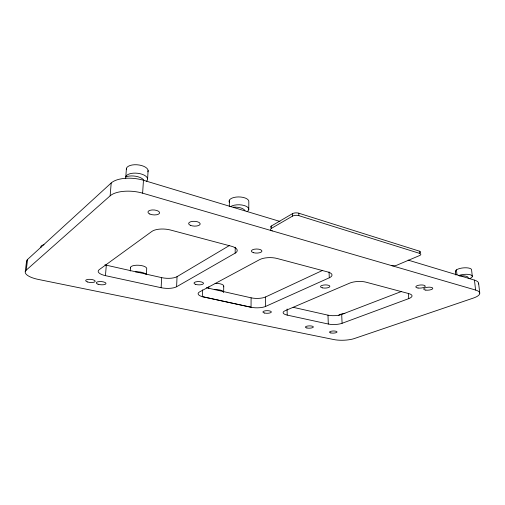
<?xml version="1.0" encoding="UTF-8"?>
<svg xmlns="http://www.w3.org/2000/svg" width="505" height="505" viewBox="0 0 505 505"><rect width="100%" height="100%" fill="white"/><g stroke="black" fill="none" stroke-linecap="round" stroke-linejoin="round"><path stroke-width="0.76" d="M206.387 287.73L251.092 297.817L251.048 307.248A10.573 3.371 0 0 0 265.636 306.415L329.279 277.8L329.064 271.892M248.776 209.556L248.82 201.811A9.892 4.425 1 0 0 240.828 197.038A9.892 4.425 1 0 0 229.529 199.885L229.074 201.022A9.892 4.425 1 0 0 229.289 202.177M235.153 253.156A12.865 4.962 1.2 0 0 231.366 246.219L170.557 230.034A13.66 5.448 3.3 0 0 151.898 231.41L99.195 269.689A12.246 4.217 4.2 0 0 105.457 275.654L161.133 287.711A11.546 3.901 2.5 0 0 176.605 286.745L235.153 253.156L235.229 247.223M229.302 206.425L229.403 200.207M223.759 286.177L223.639 292.363A7.594 2.525 1.1 0 0 214.303 289.636M208.761 288.368L208.805 286.815M202.511 289.883L202.309 296.656L251.048 307.248L202.309 296.656A11.066 3.655 1.3 0 1 199.633 291.871L259.652 259.62A12.328 4.583 -0.3 0 1 277.037 258.465L327.777 271.968A11.792 4.166 -1.8 0 1 329.279 277.8M176.605 286.745L177.047 276.645L229.201 245.651M161.133 287.711L161.65 277.63L106.302 265.182A12.177 4.349 4.4 0 1 104.914 264.822M146.387 274.234L146.734 268.426A8.187 2.897 3.5 0 0 139.115 265.276A8.187 2.897 3.5 0 0 130.549 267.17L130.423 267.921M147.599 178.814L148.116 170.513M27.573 259.444L26.26 270.112A19.771 6.496 5.7 0 0 38.456 279.461L333.862 339.568A14.721 4.059 -1.9 0 0 354.352 338.546L473.349 298.07A17.877 5.536 -5.1 0 0 475.584 290.047L142.625 193.169L143.458 180.272A23.773 10.63 5.3 0 0 111.195 182.993L27.573 259.444A19.663 6.698 5.9 0 0 26.563 261.981M130.265 271.027L130.511 267.379M125.676 178.461L126.414 168.601M105.457 275.654L106.302 265.182M26.26 270.112L110.14 195.826L111.195 182.993M126.307 169.566L126.452 168.222A10.971 5.17 5.5 0 1 139.323 165.04A10.971 5.17 5.5 0 1 147.896 171.845M25.25 271.709L26.563 261.098M338.779 315.398L339.322 314.874A6.735 2.033 -2.1 0 1 344.921 313.536M270.573 227.383A4.343 1.805 -0.5 0 1 271.337 226.025L292.445 213.678A4.507 1.938 -1.3 0 1 298.783 213.205L419.529 251.193A4.072 1.502 -4.8 0 1 420.312 252.784M272.334 230.911A4.349 1.799 -0.5 0 1 271.349 228.411L292.49 216.134A4.513 1.932 -1.3 0 1 298.84 215.66L419.718 253.415A4.078 1.496 -4.8 0 1 419.592 255.543L396.867 265.182A3.926 1.408 -4 0 1 391.343 265.535M251.092 297.817A10.523 3.478 0 0 0 265.605 296.959L322.499 270.44M293.127 307.305L327.985 315.17A9.822 3.005 -1.9 0 0 341.702 314.419L401.456 291.467M342.081 323.301L408.76 298.613A11.015 3.51 -3.7 0 0 408.911 293.632L365.929 282.156A11.413 3.851 -2.7 0 0 349.668 283.141L285.136 310.72A10.233 3.156 -0.9 0 0 287.193 315.101L328.294 324.033A9.866 2.91 -1.8 0 0 342.081 323.301L341.702 314.419M143.458 180.272L279.934 221.442M408.109 260.107L474.466 280.117A17.782 5.719 -5.3 0 1 478.557 284.018M40.943 247.532L40.823 246.674A9.021 3.238 6.3 0 1 43.998 244.748M478.62 283.255L479.75 293.083M474.466 280.117L475.584 290.047M472.333 276.614L471.613 270.162A8.175 2.759 -5.6 0 0 466.191 267.783A8.175 2.759 -5.6 0 0 456.728 269.683L455.788 270.415A8.175 2.759 -5.6 0 0 455.51 271.873M456.469 269.891L456.987 274.916M455.371 271.166L455.769 274.966M419.529 251.193L419.718 253.415M408.362 293.411L408.76 298.613M327.985 315.17L328.294 324.033M298.783 213.205L298.84 215.66M292.445 213.678L292.49 216.134M287.105 308.991L287.193 315.101M271.337 226.025L271.349 228.411M265.605 296.959L265.636 306.415M110.14 195.826A23.937 10.34 5 0 1 142.625 193.169M458.818 275.496A8.206 2.708 -5.5 0 1 470.395 274.777A8.206 2.708 -5.5 0 1 469.467 278.703M459.304 275.97A8.149 2.683 -5.4 0 1 468.261 278.116M177.047 276.645A11.489 4.027 2.7 0 1 161.65 277.63M135.51 271.854A8.213 2.841 3.4 0 1 145.945 274.215M215.105 283.362A7.569 2.575 1.2 0 1 223.425 286.834M230.514 206.652A9.936 4.349 0.9 0 1 244.332 205.554A9.936 4.349 0.9 0 1 247.103 211.652M233.272 207.195A9.873 4.292 1 0 1 245.007 210.736M143.862 180.209A10.952 5.006 5.4 0 0 127.336 176.409L125.789 176.933L125.833 176.561A11.022 5.082 5.4 0 1 140.137 173.707A11.022 5.082 5.4 0 1 146.437 181.301M425.816 290.11A4.57 1.477 -4.4 0 0 432.804 288.424A4.57 1.477 -4.4 0 0 426.125 287.522A4.57 1.477 -4.4 0 0 425.816 290.11M330.813 332.934A3.775 1.067 -1.7 0 0 336.974 332.151A3.775 1.067 -1.7 0 0 332 331.091A3.775 1.067 -1.7 0 0 330.813 332.934M190.265 225.262A5.795 2.411 2.4 0 0 199.98 224.567A5.795 2.411 2.4 0 0 192.96 221.335A5.795 2.411 2.4 0 0 190.265 225.262M322.367 287.844A4.678 1.584 -1.8 0 0 329.841 286.575A4.678 1.584 -1.8 0 0 323.402 285.085A4.678 1.584 -1.8 0 0 322.367 287.844M98.077 284.227A4.873 1.61 4.2 0 0 105.943 283.741A4.873 1.61 4.2 0 0 99.397 281.556A4.873 1.61 4.2 0 0 98.077 284.227M264.652 313.05A4.236 1.313 -0.2 0 0 271.337 312.09A4.236 1.313 -0.2 0 0 265.384 310.79A4.236 1.313 -0.2 0 0 264.652 313.05M87.479 281.954A4.779 1.578 4.5 0 0 95.148 281.474A4.779 1.578 4.5 0 0 88.665 279.328A4.779 1.578 4.5 0 0 87.479 281.954M149.808 214.032A5.858 2.481 4 0 0 159.479 213.312A5.858 2.481 4 0 0 152.043 209.96A5.858 2.481 4 0 0 149.808 214.032M418.039 288.027A4.747 1.553 -4.3 0 0 425.254 286.266A4.747 1.553 -4.3 0 0 418.279 285.319A4.747 1.553 -4.3 0 0 418.039 288.027M253.611 252.721A5.284 2.039 0.1 0 0 261.918 251.25A5.284 2.039 0.1 0 0 254.419 249.205A5.284 2.039 0.1 0 0 253.611 252.721M306.895 327.979A3.977 1.149 -1.2 0 0 313.315 327.126A3.977 1.149 -1.2 0 0 307.943 325.984A3.977 1.149 -1.2 0 0 306.895 327.979M195.498 284.328A4.76 1.635 1.7 0 0 203.395 283.715A4.76 1.635 1.7 0 0 197.392 281.62A4.76 1.635 1.7 0 0 195.498 284.328"/></g></svg>
